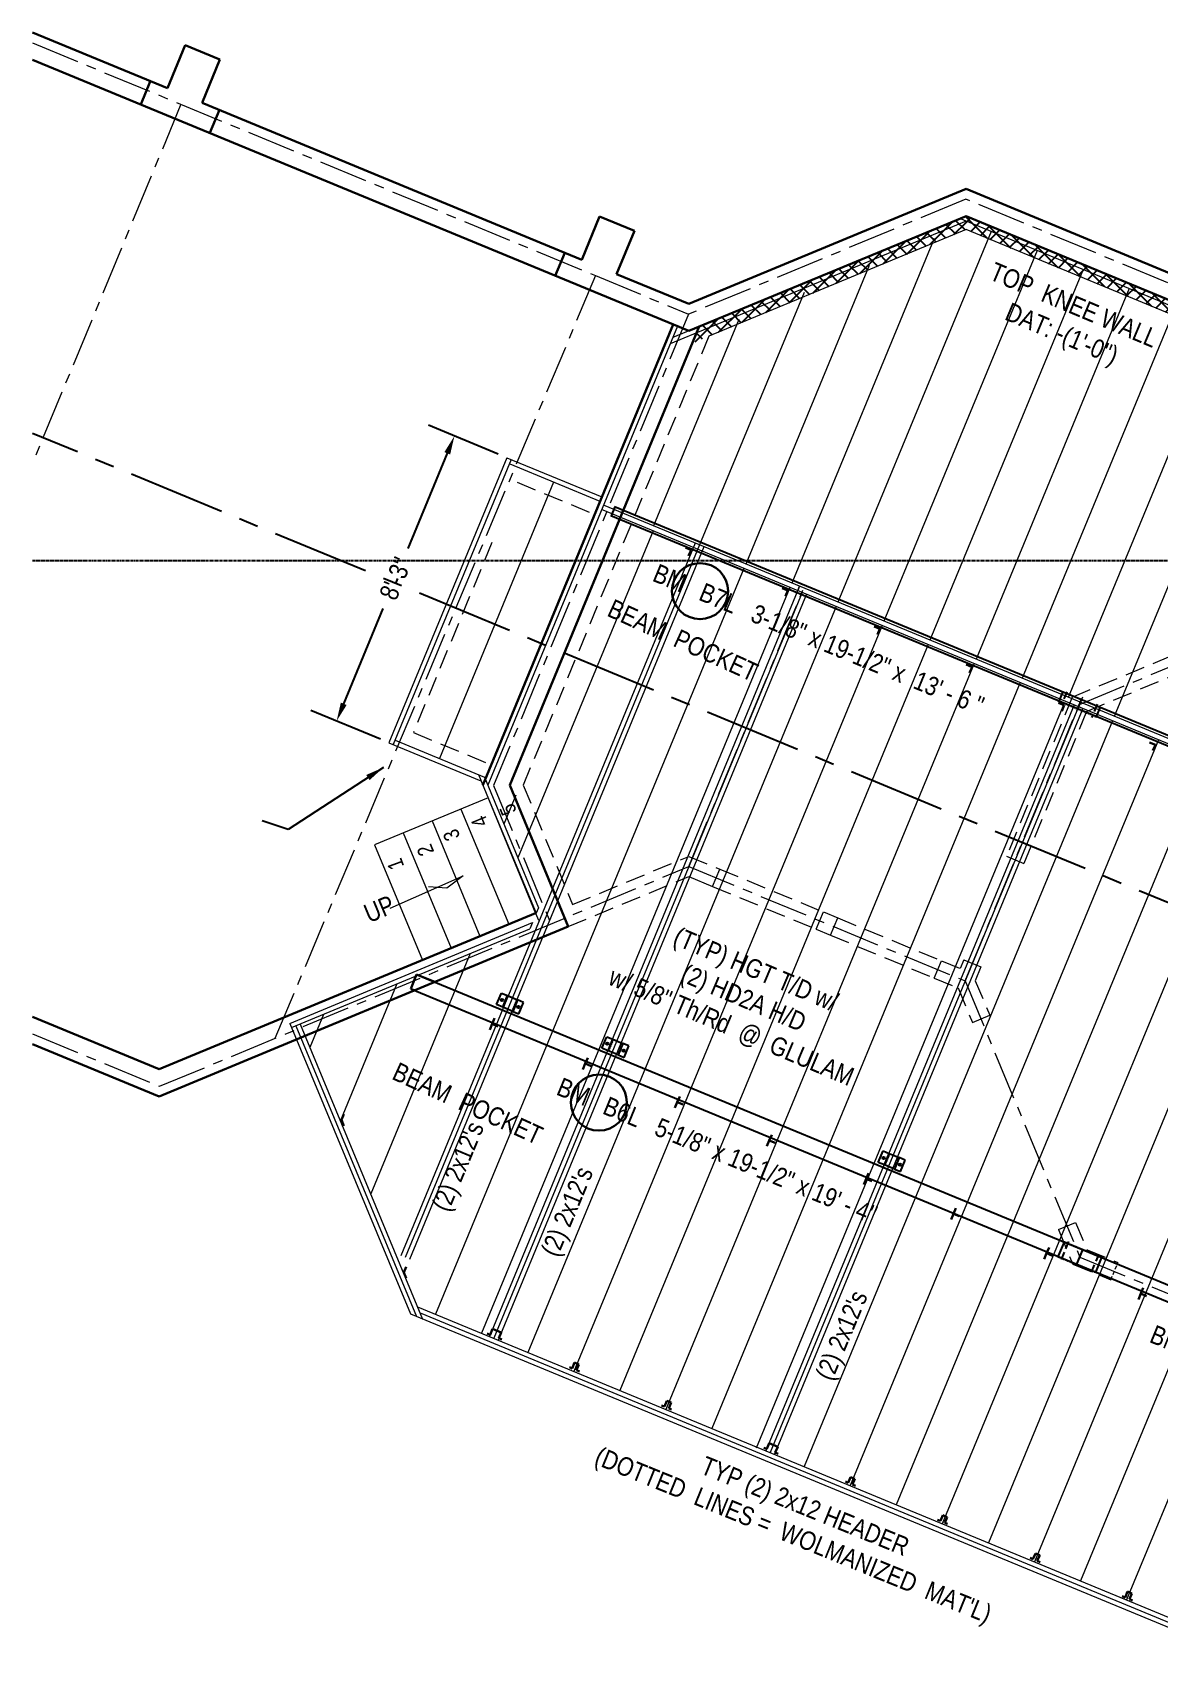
# Model space of a CAD drawing. Header units: inches. Extents: x 2775 to 35778, y 1675 to 10350.
# Drawn here: x 12681 to 13043, y 2285 to 2808 of the extents above; entities that cross this region are included whole.
import ezdxf

# ---------------------------------------------------------------- set-up
doc = ezdxf.new("R2010")
doc.units = ezdxf.units.IN
doc.header["$LTSCALE"] = 0.5
doc.header["$MEASUREMENT"] = 0
doc.header["$PDMODE"] = 1
doc.linetypes.add('CENTER', pattern=[2, 1.25, -0.25, 0.25, -0.25])
doc.linetypes.add('HIDDEN', pattern=[0.375, 0.25, -0.125])
doc.layers.get('Defpoints').update_dxf_attribs({"linetype": 'CONTINUOUS'})
for name, color, linetype in [('BEAMS', 3, 'CONTINUOUS'), ('COLUMN_CAPS', 7, 'CONTINUOUS'), ('FL FRAMING STEEL', 7, 'CONTINUOUS'), ('LAYOUT LINES', 1, 'CENTER'), ('LLTEXT', 7, 'CONTINUOUS'), ('STAIRS', 7, 'CONTINUOUS')]:
    doc.layers.add(name, color=color, linetype=linetype)
for name, color, linetype, lineweight in [('FL JOISTS', 7, 'CONTINUOUS', 20), ('FOUNDATION', 7, 'CONTINUOUS', 30), ('GRID', 1, 'CENTER', 20), ('KNEE WALL', 7, 'CONTINUOUS', 9), ('WALLS', 4, 'HIDDEN', 9)]:
    doc.layers.add(name, color=color, linetype=linetype, lineweight=lineweight)
doc.styles.add('ARCHENT', font='technical.ttf', dxfattribs={"height": 6})
doc.styles.add('ARCHENTLTD', font='technical.ttf', dxfattribs={"height": 6})
doc.dimstyles.new('ARCHENT', dxfattribs={"dimtxt": 6, "dimasz": 6, "dimexe": 9, "dimexo": 3, "dimgap": 1, "dimtad": 0, "dimtoh": 1, "dimdec": 3, "dimzin": 0, "dimdsep": 46, "dimlunit": 4, "dimtxsty": 'ARCHENTLTD', "dimcen": 6, "dimaunit": 1, "dimadec": 0, "dimazin": 0, "dimtfac": 1, "dimtdec": 3, "dimtofl": 0, "dimtmove": 0, "dimatfit": 3, "dimfxl": 1, "dimfrac": 2, "dimtolj": 1, "dimtzin": 0, "dimarcsym": 0})
doc.dimstyles.new('ARCHENTLTD', dxfattribs={"dimtxt": 12, "dimasz": 6, "dimexe": 9, "dimexo": 3, "dimgap": 1, "dimtad": 0, "dimdec": 4, "dimzin": 1, "dimdsep": 46, "dimlunit": 4, "dimtxsty": 'ARCHENT', "dimcen": 6, "dimaunit": 1, "dimadec": 5, "dimazin": 0, "dimtfac": 1, "dimtdec": 4, "dimtofl": 0, "dimtmove": 0, "dimatfit": 3, "dimfxl": 1, "dimfrac": 2, "dimtolj": 1, "dimtzin": 0, "dimarcsym": 0})
pattern_1 = [(45, (7616.56, -429.6986), (-2.2097087, 2.2097087), []), (135, (7616.56, -429.6986), (-2.2097087, -2.2097087), [])]

# ---------------------------------------------------------------- blocks, each defined once
blk = doc.blocks.new('*D35')
at = {"layer": 'Defpoints', "color": 0, "linetype": 'Continuous', "lineweight": 5, "ltscale": 50}
for p in [(12816.66, 2678.42), (12833.47, 2671.47), (12795.65, 2579.98)]:
    blk.add_point(p, dxfattribs=at)
at = {"layer": 'FL JOISTS', "color": 0, "linetype": 'Continuous', "lineweight": -2, "ltscale": 50}
for p, q in [((12830.7, 2672.62), (12808.34, 2681.86)), ((12814.36, 2672.88), (12801.73, 2642.31)), ((12781.13, 2592.48), (12793.76, 2623.04)), ((12792.88, 2581.13), (12770.52, 2590.37))]:
    blk.add_line(p, q, dxfattribs=at)
at = {"layer": 'FL JOISTS', "color": 0, "linetype": 'Continuous', "lineweight": 5, "ltscale": 50}
for points in [[(12813.44, 2673.26), (12815.29, 2672.49), (12816.66, 2678.42)], [(12780.2, 2592.86), (12782.05, 2592.09), (12778.84, 2586.93)]]:
    blk.add_solid(points, dxfattribs=at)
at = {"layer": 'FL JOISTS', "color": 0, "linetype": 'Continuous', "lineweight": 9, "ltscale": 50, "insert": (12797.75, 2632.68), "char_height": 6, "attachment_point": 5, "rotation": 67.5409, "style": 'ARCHENTLTD'}
blk.add_mtext('\\A1;8\'-3"', dxfattribs=at)

msp = doc.modelspace()

# ---------------------------------------------------------------- hatches: boundary and pattern name
at = {"layer": 'KNEE WALL', "lineweight": -3, "ltscale": 75}
h = msp.add_hatch(dxfattribs=at)
h.set_pattern_fill('ANSI37', color=256, scale=25, style=0)
h.set_pattern_definition(pattern_1)
h.paths.add_polyline_path([(12980.882, 2744.7115), (12980.8809, 2749.041), (12895.261, 2713.5497), (12893.1009, 2708.3243)])
h = msp.add_hatch(dxfattribs=at)
h.set_pattern_fill('ANSI37', color=256, scale=25, style=0)
h.set_pattern_definition(pattern_1)
edge = h.paths.add_edge_path()
edge.add_line((13084.63, 2666.7227), (13080.9349, 2665.191))
edge.add_line((13064.9273, 2714.2538), (13084.63, 2666.7227))
edge.add_line((13061.8667, 2711.1915), (13082.4508, 2661.534))
edge.add_line((13061.8667, 2711.1915), (12980.882, 2744.7115))
edge.add_line((13064.9273, 2714.2538), (12980.8809, 2749.041))
edge.add_line((12980.882, 2744.7115), (12980.8809, 2749.041))

# ---------------------------------------------------------------- linework, layer by layer
at = {"layer": 'BEAMS', "ltscale": 75}
for p, q in [((13229.4458, 2502.7723), (12866.8967, 2652.7867)), ((13229.4562, 2506.305), (12868.0932, 2655.6811)), ((12802.627, 2501.0062), (12804.5371, 2505.627)), ((12802.627, 2501.0062), (13197.8405, 2337.634)), ((12804.5371, 2505.627), (13197.8379, 2343.0455)), ((13016.4272, 2412.5601), (13018.3373, 2417.1808))]:
    msp.add_line(p, q, dxfattribs=at)
at = {"layer": 'BEAMS', "ltscale": 0.2}
for p, q in [((12868.1415, 2655.7209), (12866.9229, 2652.7758)), ((13017.8843, 2593.7608), (13016.6657, 2590.8157))]:
    msp.add_line(p, q, dxfattribs=at)
at = {"layer": 'BEAMS', "linetype": 'Continuous', "lineweight": 30, "ltscale": 75}
for centre in [(12895.486, 2628.6291), (12863.0166, 2464.4618)]:
    msp.add_circle(centre, 9, dxfattribs=at)
at = {"layer": 'COLUMN_CAPS', "color": 5, "linetype": 'Continuous', "ltscale": 0.25}
for p, q in [((13011.9723, 2596.4717), (13010.5372, 2593.0071)), ((13023.9827, 2591.4968), (13022.5476, 2588.0322)), ((13012.4816, 2420.0107), (13010.2812, 2414.6984)), ((13024.4921, 2415.0358), (13022.2916, 2409.7235))]:
    msp.add_line(p, q, dxfattribs=at)
at = {"layer": 'COLUMN_CAPS', "color": 5, "linetype": 'HIDDEN', "ltscale": 20}
for p, q in [((13013.2706, 2596.3398), (13011.495, 2592.0531)), ((13022.9714, 2592.3216), (13021.1958, 2588.0349)), ((13013.78, 2419.8788), (13011.239, 2413.7444)), ((13023.4807, 2415.8607), (13020.9398, 2409.7262))]:
    msp.add_line(p, q, dxfattribs=at)
at = {"layer": 'COLUMN_CAPS', "color": 5, "linetype": 'Continuous', "ltscale": 0.5, "const_width": 0.0625}
for points, elevation in [([(13018.0276, 2594.0812), (13012.0224, 2596.5687), (13011.9267, 2596.3377), (13017.9319, 2593.8503)], -2), ([(13016.6381, 2590.7507), (13010.6329, 2593.2381), (13010.5372, 2593.0071), (13016.5424, 2590.5197)], -89171.053), ([(13016.6381, 2590.7507), (13022.6433, 2588.2632), (13022.5476, 2588.0322), (13016.5424, 2590.5197)], -89171.053), ([(13018.0276, 2594.0812), (13024.0328, 2591.5938), (13023.9371, 2591.3628), (13017.9319, 2593.8503)], -2), ([(13018.4868, 2417.5233), (13012.4816, 2420.0107), (13012.386, 2419.7798), (13018.3912, 2417.2923)], -44586.5265), ([(13018.4868, 2417.5233), (13024.4921, 2415.0358), (13024.3964, 2414.8049), (13018.3912, 2417.2923)], -44586.5265), ([(13016.3821, 2412.4419), (13010.3769, 2414.9294), (13010.2812, 2414.6984), (13016.2864, 2412.211)], -44586.5265), ([(13016.3821, 2412.4419), (13022.3873, 2409.9545), (13022.2916, 2409.7235), (13016.2864, 2412.211)], -44586.5265)]:
    msp.add_lwpolyline(points, dxfattribs=dict(at, elevation=elevation))
at = {"layer": 'FL FRAMING STEEL', "color": 7, "lineweight": 30, "ltscale": 50}
for p, q in [((12890.7951, 2642.5924), (12892.6195, 2641.773)), ((12892.6195, 2641.773), (12891.8002, 2639.9486)), ((12921.8515, 2629.5845), (12923.6992, 2628.819)), ((12923.6992, 2628.819), (12922.9337, 2626.9713)), ((12951.4045, 2617.3119), (12953.2522, 2616.5464)), ((12953.2522, 2616.5464), (12952.4867, 2614.6987)), ((12980.9576, 2605.0394), (12982.8053, 2604.2739)), ((12982.8053, 2604.2739), (12982.0398, 2602.4262)), ((13010.5107, 2592.7668), (13012.3584, 2592.0013)), ((13012.3584, 2592.0013), (13011.5929, 2590.1536)), ((13039.8116, 2580.0571), (13041.6593, 2579.2916)), ((13041.6593, 2579.2916), (13040.8938, 2577.4439)), ((12829.5561, 2491.5464), (12828.7861, 2489.7005)), ((12828.7861, 2489.7005), (12828.0161, 2487.8547)), ((12830.6319, 2488.9305), (12828.7861, 2489.7005)), ((12858.6763, 2476.9822), (12857.9063, 2475.1364)), ((12859.4463, 2478.8281), (12858.6763, 2476.9822)), ((12860.5221, 2476.2122), (12858.6763, 2476.9822)), ((12888.1946, 2464.6261), (12887.4246, 2462.7802)), ((12888.9646, 2466.4719), (12888.1946, 2464.6261)), ((12890.0404, 2463.856), (12888.1946, 2464.6261)), ((12781.1303, 2460.7283), (12780.3649, 2458.8805)), ((12780.3649, 2458.8805), (12781.1303, 2457.0328)), ((12918.5011, 2454.1595), (12917.7311, 2452.3137)), ((12917.7311, 2452.3137), (12916.9611, 2450.4679)), ((12919.577, 2451.5437), (12917.7311, 2452.3137)), ((12948.8158, 2440.0176), (12948.0457, 2438.1717)), ((12949.5858, 2441.8634), (12948.8158, 2440.0176)), ((12950.6616, 2439.2475), (12948.8158, 2440.0176)), ((12976.8355, 2428.7678), (12976.0655, 2426.922)), ((12977.6055, 2430.6137), (12976.8355, 2428.7678)), ((12978.6813, 2427.9978), (12976.8355, 2428.7678)), ((13007.5139, 2417.9391), (13006.7439, 2416.0933)), ((12801.1801, 2411.7999), (12800.4148, 2409.9522)), ((13006.7439, 2416.0933), (13005.9739, 2414.2475)), ((13008.5897, 2415.3233), (13006.7439, 2416.0933)), ((12800.4148, 2409.9522), (12801.1801, 2408.1044)), ((13037.0018, 2403.1495), (13036.2364, 2401.3018)), ((13037.7671, 2404.9973), (13037.0018, 2403.1495)), ((13038.8496, 2402.3842), (13037.0018, 2403.1495))]:
    msp.add_line(p, q, dxfattribs=at)
at = {"layer": 'FL FRAMING STEEL', "color": 5, "linetype": 'Continuous', "ltscale": 0.5}
for p, q in [((12830.189, 2495.9082), (12831.7198, 2499.6037)), ((12832.1523, 2495.095), (12830.189, 2495.9082)), ((12831.7198, 2499.6037), (12833.683, 2498.7905)), ((12832.1523, 2495.095), (12833.683, 2498.7905)), ((12833.683, 2498.7905), (12836.9166, 2497.4511)), ((12836.9166, 2497.4511), (12835.3859, 2493.7556)), ((12838.8798, 2496.6379), (12836.9166, 2497.4511)), ((12837.3491, 2492.9424), (12838.8798, 2496.6379)), ((12835.3859, 2493.7556), (12832.1523, 2495.095)), ((12835.3859, 2493.7556), (12837.3491, 2492.9424)), ((12863.9998, 2481.9316), (12865.5306, 2485.6271)), ((12865.5306, 2485.6271), (12867.4938, 2484.8139)), ((12865.9631, 2481.1184), (12863.9998, 2481.9316)), ((12865.9631, 2481.1184), (12867.4938, 2484.8139)), ((12869.1967, 2479.779), (12865.9631, 2481.1184)), ((12867.4938, 2484.8139), (12870.7274, 2483.4745)), ((12870.7274, 2483.4745), (12869.1967, 2479.779)), ((12869.1967, 2479.779), (12871.1599, 2478.9658)), ((12872.6906, 2482.6613), (12870.7274, 2483.4745)), ((12871.1599, 2478.9658), (12872.6906, 2482.6613)), ((12952.7043, 2445.2643), (12954.2351, 2448.9599)), ((12954.2351, 2448.9599), (12956.1983, 2448.1467)), ((12954.6676, 2444.4511), (12952.7043, 2445.2643)), ((12954.6676, 2444.4511), (12956.1983, 2448.1467)), ((12957.9012, 2443.1117), (12954.6676, 2444.4511)), ((12956.1983, 2448.1467), (12959.4319, 2446.8073)), ((12959.4319, 2446.8073), (12957.9012, 2443.1117)), ((12957.9012, 2443.1117), (12959.8644, 2442.2985)), ((12961.3951, 2445.9941), (12959.4319, 2446.8073)), ((12959.8644, 2442.2985), (12961.3951, 2445.9941))]:
    msp.add_line(p, q, dxfattribs=at)
at = {"layer": 'FL FRAMING STEEL', "color": 5, "linetype": 'HIDDEN', "ltscale": 0.125}
for p, q in [((12832.3832, 2494.9993), (12833.914, 2498.6948)), ((12836.6856, 2497.5468), (12835.1549, 2493.8513)), ((12866.194, 2481.0227), (12867.7248, 2484.7182)), ((12870.4964, 2483.5702), (12868.9657, 2479.8747)), ((12954.8985, 2444.3555), (12956.4293, 2448.051)), ((12959.2009, 2446.9029), (12957.6702, 2443.2074))]:
    msp.add_line(p, q, dxfattribs=at)
at = {"layer": 'FL FRAMING STEEL', "color": 7, "linetype": 'Continuous', "lineweight": 30, "ltscale": 0.5}
for p, q in [((12828.9032, 2391.8185), (12828.1379, 2389.9707)), ((12831.6749, 2390.6704), (12828.9032, 2391.8185)), ((12828.1379, 2389.9707), (12827.214, 2390.3534)), ((12830.9095, 2388.8227), (12831.6749, 2390.6704)), ((12831.8344, 2388.4425), (12830.9095, 2388.8227)), ((12855.2387, 2381.0023), (12854.4733, 2379.1546)), ((12856.6245, 2380.4283), (12855.2387, 2381.0023)), ((12855.8591, 2378.5805), (12856.6245, 2380.4283)), ((12854.4733, 2379.1546), (12853.5494, 2379.5373)), ((12856.783, 2378.1979), (12855.8591, 2378.5805)), ((12884.0506, 2366.9033), (12883.1267, 2367.2859)), ((12884.8159, 2368.751), (12884.0506, 2366.9033)), ((12886.2018, 2368.177), (12884.8159, 2368.751)), ((12885.4364, 2366.3292), (12886.2018, 2368.177)), ((12886.3603, 2365.9466), (12885.4364, 2366.3292)), ((12917.6543, 2355.1308), (12916.8889, 2353.2831)), ((12920.4259, 2353.9828), (12917.6543, 2355.1308)), ((12916.8889, 2353.2831), (12915.965, 2353.6657)), ((12919.6605, 2352.135), (12920.4259, 2353.9828)), ((12920.5855, 2351.7548), (12919.6605, 2352.135)), ((12943.8437, 2344.2659), (12943.0784, 2342.4182)), ((12945.2296, 2343.6919), (12943.8437, 2344.2659)), ((12944.4642, 2341.8442), (12945.2296, 2343.6919)), ((12943.0784, 2342.4182), (12942.1545, 2342.8009)), ((12945.3881, 2341.4615), (12944.4642, 2341.8442)), ((12972.6556, 2330.1669), (12971.7318, 2330.5496)), ((12973.421, 2332.0146), (12972.6556, 2330.1669)), ((12974.8068, 2331.4406), (12973.421, 2332.0146)), ((12974.0415, 2329.5929), (12974.8068, 2331.4406)), ((12974.9653, 2329.2102), (12974.0415, 2329.5929)), ((13002.3745, 2317.9065), (13001.4506, 2318.2892)), ((13003.1398, 2319.7543), (13002.3745, 2317.9065)), ((13004.5256, 2319.1803), (13003.1398, 2319.7543)), ((13003.7603, 2317.3325), (13004.5256, 2319.1803)), ((13004.6842, 2316.9498), (13003.7603, 2317.3325)), ((13032.7171, 2307.503), (13031.9517, 2305.6552)), ((13034.1029, 2306.929), (13032.7171, 2307.503)), ((13031.9517, 2305.6552), (13031.0279, 2306.0379)), ((13033.3376, 2305.0812), (13034.1029, 2306.929)), ((13034.2614, 2304.6985), (13033.3376, 2305.0812))]:
    msp.add_line(p, q, dxfattribs=at)
at = {"layer": 'FL FRAMING STEEL', "color": 5, "linetype": 'Continuous', "ltscale": 0.5}
for centre in [(12831.8796, 2497.3765), (12837.1783, 2495.1417), (12865.6904, 2483.3999), (12870.9891, 2481.1651), (12954.3949, 2446.7327), (12959.6936, 2444.4978)]:
    msp.add_circle(centre, 0.375, dxfattribs=at)
at = {"layer": 'FL JOISTS', "linetype": 'Continuous', "lineweight": 9, "ltscale": 50}
for p, q in [((12980.8813, 2747.4175), (12885.9108, 2708.0501)), ((12980.7688, 2748.9946), (12886.7209, 2710.0097)), ((13065.7396, 2712.2941), (12978.9213, 2748.2287)), ((13064.9273, 2714.2538), (12980.8809, 2749.041)), ((12970.6563, 2741.7971), (12924.946, 2631.2192)), ((12988.906, 2744.0626), (12939.7324, 2625.1068)), ((13003.6924, 2737.9502), (12954.5188, 2618.9945)), ((12949.763, 2733.1363), (12910.1595, 2637.3316)), ((13018.4788, 2731.8378), (12969.3053, 2612.8821)), ((13033.2653, 2725.7254), (12984.0917, 2606.7697)), ((12928.8697, 2724.4756), (12895.3731, 2643.444)), ((12907.9704, 2715.8173), (12880.5807, 2649.5588)), ((13048.0517, 2719.6131), (12998.8782, 2600.6573)), ((12886.8427, 2714.2309), (12826.5431, 2568.3602)), ((12888.2289, 2713.6578), (12827.3545, 2566.3967)), ((12891.8804, 2712.1484), (12886.7209, 2710.0097)), ((13062.8382, 2713.5007), (13013.6646, 2594.545)), ((13072.582, 2695.1896), (13028.451, 2588.4326)), ((12833.469, 2671.4712), (12795.6488, 2579.9805)), ((12834.8552, 2670.8982), (12797.035, 2579.4074)), ((12833.469, 2671.4712), (12863.957, 2658.8681)), ((12834.4036, 2669.4618), (12863.384, 2657.4819)), ((13229.7517, 2503.6025), (12863.9118, 2654.8323)), ((13228.9427, 2505.5601), (12864.4849, 2656.2186)), ((12795.6488, 2579.9805), (12825.1592, 2567.7816)), ((12797.6081, 2580.7937), (12826.3077, 2568.9299)), ((12824.3502, 2569.7391), (12842.8388, 2525.0003)), ((12826.3077, 2568.9299), (12843.6504, 2526.9637)), ((12843.6504, 2526.9637), (12842.84, 2525.0033)), ((12841.6898, 2522.2208), (12840.8794, 2520.2603)), ((12763.8237, 2489.9024), (12764.3988, 2488.517))]:
    msp.add_line(p, q, dxfattribs=at)
at = {"layer": 'FL JOISTS', "linetype": 'Continuous', "ltscale": 50}
for p, q in [((12848.4924, 2663.6378), (12811.8183, 2574.9195)), ((12763.8237, 2489.9024), (12841.6898, 2522.2208)), ((12764.3988, 2488.517), (12840.8794, 2520.2603))]:
    msp.add_line(p, q, dxfattribs=at)
at = {"layer": 'FL JOISTS', "ltscale": 50}
for p, q in [((12880.4341, 2647.9963), (12837.0272, 2542.9907)), ((12893.9868, 2644.017), (12799.4259, 2415.2646)), ((12895.3731, 2643.444), (12800.8121, 2414.6916)), ((12896.7593, 2642.8709), (12802.1983, 2414.1186)), ((12909.5865, 2635.9454), (12810.6152, 2396.5242)), ((12924.3729, 2629.833), (12825.4017, 2390.4118)), ((12927.442, 2630.1935), (12827.8974, 2389.3852)), ((12928.2549, 2628.2334), (12829.2836, 2388.8122)), ((12929.6411, 2627.6604), (12830.6699, 2388.2392)), ((12939.1594, 2623.7206), (12840.1881, 2384.2994)), ((12953.9458, 2617.6082), (12854.9746, 2378.1871)), ((12968.7322, 2611.4959), (12869.761, 2372.0747)), ((12983.5187, 2605.3835), (12884.5474, 2365.9623)), ((12998.3051, 2599.2711), (12899.3339, 2359.8499)), ((13012.4765, 2592.9128), (12913.5053, 2353.4917)), ((13015.5873, 2592.1322), (12916.616, 2352.711)), ((13018.2154, 2594.5635), (12918.0023, 2352.138)), ((13018.3597, 2590.9861), (12919.3885, 2351.5649)), ((13027.878, 2587.0464), (12928.9068, 2347.6252)), ((13042.6644, 2580.934), (12943.6932, 2341.5128)), ((13057.4509, 2574.8216), (12958.4797, 2335.4004)), ((13072.2373, 2568.7092), (12973.2661, 2329.288)), ((12836.4173, 2563.1277), (12832.5608, 2553.7985)), ((13087.0238, 2562.5969), (12988.0525, 2323.1757)), ((13101.8102, 2556.4845), (13002.839, 2317.0633)), ((13116.5967, 2550.3721), (13017.6254, 2310.9509)), ((13131.3831, 2544.2597), (13032.4119, 2304.8385)), ((12842.713, 2525.3046), (12843.6511, 2523.0348)), ((12821.6805, 2512.2918), (12789.7943, 2435.1561)), ((12798.1693, 2502.5335), (12780.036, 2458.6673)), ((12774.6581, 2492.7752), (12770.2777, 2482.1785)), ((12763.8237, 2489.9024), (12802.5397, 2396.6223)), ((12765.7842, 2489.092), (12804.5001, 2395.8119)), ((12767.1696, 2489.667), (12806.4605, 2395.0016)), ((12802.5397, 2396.6223), (13129.6672, 2261.3953)), ((12804.8341, 2398.9201), (13130.8129, 2264.1679)), ((12805.6473, 2396.9608), (13130.24, 2262.7816))]:
    msp.add_line(p, q, dxfattribs=at)
at = {"layer": 'FL JOISTS', "color": 3, "lineweight": 9, "ltscale": 50}
for p, q in [((12927.442, 2630.1935), (12926.869, 2628.8073)), ((12926.869, 2628.8073), (12927.442, 2630.1935))]:
    msp.add_line(p, q, dxfattribs=at)
at = {"layer": 'FOUNDATION', "ltscale": 10}
for p, q in [((12681.2547, 2807.9161), (12724.5051, 2790.0374)), ((12681.2547, 2799.2163), (12891.8804, 2712.1484)), ((12980.8786, 2757.7435), (12891.8762, 2720.85)), ((13071.0793, 2720.4089), (12980.8786, 2757.7435)), ((12980.8809, 2749.041), (12891.8804, 2712.1484)), ((13064.9273, 2714.2538), (12980.8809, 2749.041)), ((12868.731, 2730.4177), (12891.8762, 2720.85)), ((12886.8427, 2714.2309), (12825.7315, 2566.3967)), ((12895.261, 2713.5497), (12834.4295, 2566.3922)), ((12721.8627, 2475.1457), (12842.713, 2525.3047)), ((12721.8689, 2466.4433), (12853.2066, 2520.9551)), ((12681.2547, 2491.9645), (12721.9017, 2475.1619))]:
    msp.add_line(p, q, dxfattribs=at)
at = {"layer": 'FOUNDATION', "ltscale": 1.5}
for p, q in [((12724.5051, 2790.0374), (12730.1806, 2803.9097)), ((12730.1806, 2803.9097), (12741.4072, 2799.2616)), ((12741.384, 2799.2712), (12735.6324, 2785.3793)), ((12857.5613, 2734.9729), (12863.2586, 2748.8983)), ((12863.2586, 2748.8983), (12874.4852, 2744.2502)), ((12874.4619, 2744.2598), (12868.7239, 2730.4006))]:
    msp.add_line(p, q, dxfattribs=at)
at = {"layer": 'FOUNDATION', "ltscale": 5}
for p, q in [((12719.0183, 2792.237), (12715.971, 2784.8653)), ((12735.6324, 2785.3793), (12852.0983, 2737.2312)), ((12741.2013, 2783.077), (12738.1505, 2775.6969)), ((12852.096, 2737.2257), (12849.0488, 2729.854)), ((12852.0983, 2737.2312), (12857.5613, 2734.9729)), ((12681.2547, 2483.2323), (12721.8689, 2466.4433))]:
    msp.add_line(p, q, dxfattribs=at)
at = {"layer": 'FOUNDATION', "lineweight": 9, "ltscale": 0.25}
msp.add_line((12825.7315, 2566.3967), (12842.8451, 2525.3087), dxfattribs=at)
at = {"layer": 'FOUNDATION', "ltscale": 0.25}
msp.add_line((12834.4295, 2566.3922), (12853.2066, 2520.9551), dxfattribs=at)
at = {"layer": 'FOUNDATION', "ltscale": 75}
for p, q in [((12804.5371, 2505.627), (12802.627, 2501.0062)), ((12803.8875, 2500.4852), (12802.627, 2501.0062)), ((12804.5371, 2505.627), (12810.4184, 2503.1958))]:
    msp.add_line(p, q, dxfattribs=at)
at = {"layer": 'GRID', "linetype": 'CENTER', "ltscale": 25}
for p, q in [((12681.2547, 2804.6009), (12861.9493, 2729.9058)), ((12728.8713, 2784.9172), (12681.2547, 2669.7278)), ((12980.8477, 2754.4404), (12891.7709, 2717.5161)), ((13068.752, 2718.0563), (12980.8477, 2754.4404)), ((12861.9493, 2729.9058), (12759.0452, 2485.0787)), ((12861.9493, 2729.9058), (12891.7709, 2717.5161)), ((12891.7709, 2717.5161), (12829.2452, 2566.2601)), ((12891.8665, 2540.2063), (12928.5408, 2628.9249)), ((13017.2594, 2592.2507), (13105.9256, 2629.0516)), ((12980.5852, 2503.532), (13017.2594, 2592.2507)), ((12829.2452, 2566.2601), (12847.6214, 2521.7932)), ((12721.9614, 2469.6871), (12891.8665, 2540.2063)), ((12891.8665, 2540.2063), (12980.5852, 2503.532)), ((12980.5852, 2503.532), (13017.3861, 2414.8659)), ((12681.2547, 2486.5143), (12721.9614, 2469.6871)), ((13017.3861, 2414.8659), (13106.1048, 2378.1916))]:
    msp.add_line(p, q, dxfattribs=at)
at = {"layer": 'KNEE WALL', "ltscale": 10}
for p, q in [((12980.882, 2744.7115), (12898.3243, 2710.4895)), ((13061.8667, 2711.1915), (12980.882, 2744.7115))]:
    msp.add_line(p, q, dxfattribs=at)
at = {"layer": 'LAYOUT LINES', "color": 1, "linetype": 'CENTER', "lineweight": -3, "ltscale": 50}
msp.add_line((14174.3475, 2062.0665), (12681.2547, 2679.2769), dxfattribs=at)
at = {"layer": 'LAYOUT LINES', "ltscale": 1.5}
msp.add_line((12681.2547, 2638.4629), (14173.719, 2638.6719), dxfattribs=at)
at = {"layer": 'STAIRS', "color": 7, "lineweight": 20, "ltscale": 10}
msp.add_line((12827.438, 2562.2672), (12791.0155, 2547.2154), dxfattribs=at)
at = {"layer": 'STAIRS', "color": 7, "linetype": 'Continuous', "lineweight": 9, "ltscale": 10}
for p, q in [((12818.7413, 2558.6733), (12834.0784, 2521.7209)), ((12809.4994, 2554.854), (12824.8424, 2517.8875)), ((12800.2575, 2551.0347), (12815.6063, 2514.054))]:
    msp.add_line(p, q, dxfattribs=at)
at = {"layer": 'STAIRS', "color": 7, "linetype": 'Continuous', "lineweight": 20, "ltscale": 10}
msp.add_line((12791.0155, 2547.2154), (12806.3702, 2510.2206), dxfattribs=at)
at = {"layer": 'STAIRS', "color": 7, "linetype": 'Continuous', "lineweight": 9, "ltscale": 7.5}
for p, q in [((12796.0796, 2526.8217), (12819.501, 2537.2954)), ((12819.501, 2537.2954), (12814.1825, 2533.3034)), ((12814.1825, 2533.3034), (12808.3594, 2533.7398))]:
    msp.add_line(p, q, dxfattribs=at)
at = {"layer": 'WALLS', "linetype": 'HIDDEN', "lineweight": 9, "ltscale": 50}
for p, q in [((12898.3243, 2710.4895), (12838.7577, 2566.392)), ((12836.8432, 2663.584), (12861.7863, 2653.273)), ((12828.6994, 2644.2273), (12803.4859, 2583.2333)), ((13014.989, 2594.6112), (13101.847, 2630.7487)), ((13019.5856, 2590.0251), (13105.782, 2625.8873)), ((12803.4859, 2583.2333), (12828.429, 2572.9223)), ((12838.7577, 2566.392), (12854.6095, 2528.0336)), ((12854.6095, 2528.0336), (12891.896, 2543.5094)), ((12891.896, 2543.5094), (12901.8238, 2539.4054)), ((12901.8238, 2539.4054), (12935.0933, 2525.6526)), ((12853.2066, 2520.9551), (12891.9006, 2537.015)), ((12899.5317, 2533.8605), (12932.8012, 2520.1077)), ((12935.0933, 2525.6526), (12939.7141, 2523.7425)), ((12939.7141, 2523.7425), (12972.9836, 2509.9896)), ((12932.8012, 2520.1077), (12937.4219, 2518.1976)), ((12937.4219, 2518.1976), (12970.6914, 2504.4447)), ((12972.9836, 2509.9896), (12978.9831, 2507.5096)), ((12970.6914, 2504.4447), (12978.3225, 2501.2902)), ((12978.3225, 2501.2902), (12982.923, 2490.2061)), ((12983.8598, 2503.6008), (12988.467, 2492.5004)), ((13010.5272, 2423.698), (13015.1234, 2412.624)), ((13016.0677, 2426.0008), (13019.7124, 2417.2195)), ((13019.7124, 2417.2195), (13029.6445, 2413.1138)), ((13015.1234, 2412.624), (13027.3523, 2407.5689))]:
    msp.add_line(p, q, dxfattribs=at)
at = {"layer": 'WALLS', "color": 7, "linetype": 'HIDDEN', "lineweight": 9, "ltscale": 50}
for p, q in [((13014.989, 2594.6112), (12993.882, 2543.5515)), ((13019.5856, 2590.0251), (12999.427, 2541.2594))]:
    msp.add_line(p, q, dxfattribs=at)
at = {"layer": 'WALLS', "linetype": 'Continuous', "lineweight": 9, "ltscale": 50}
for p, q in [((12993.882, 2543.5515), (12999.427, 2541.2594)), ((12891.9006, 2537.015), (12899.5317, 2533.8605)), ((12980.1292, 2510.282), (12985.6741, 2507.9899)), ((12982.9253, 2490.2004), (12988.467, 2492.5004)), ((13010.526, 2423.7007), (13016.0677, 2426.0008))]:
    msp.add_line(p, q, dxfattribs=at)
at = {"layer": 'WALLS', "lineweight": 9, "ltscale": 60}
for p, q in [((12899.5317, 2533.8605), (12901.8238, 2539.4054)), ((12932.8012, 2520.1077), (12935.0933, 2525.6526)), ((12937.4219, 2518.1976), (12939.7141, 2523.7425)), ((12970.6914, 2504.4447), (12972.9836, 2509.9896))]:
    msp.add_line(p, q, dxfattribs=at)
at = {"layer": 'WALLS', "color": 7, "linetype": 'Continuous', "lineweight": 9, "ltscale": 50}
for p, q in [((12980.1292, 2510.282), (12978.9831, 2507.5096)), ((12985.6741, 2507.9899), (12983.8598, 2503.6008))]:
    msp.add_line(p, q, dxfattribs=at)
at = {"layer": 'WALLS', "lineweight": 9, "ltscale": 10}
msp.add_line((13027.3528, 2407.5687), (13029.6449, 2413.1136), dxfattribs=at)

# ---------------------------------------------------------------- texts
at = {"layer": 'BEAMS', "linetype": 'Continuous', "lineweight": 9, "char_height": 6, "attachment_point": 5, "rotation": 337.6375, "style": 'ARCHENTLTD'}
for s, insert in [('BM   B7L   3-1/8" x 19-1/2" x  13\' - 6 " \\P\\P  ', (12929.7565, 2603.8915)), ('BM   B6L   5-1/8" x 19-1/2" x 19\' - 4" \\P\\P  ', (12897.1377, 2439.7224)), ('BM   B6R   5-1/8" x 19-1/2" x 16\'-5" \\P\\P  ', (13086.2848, 2360.8012))]:
    msp.add_mtext(s, dxfattribs=dict(at, insert=insert))
at = {"layer": 'BEAMS', "color": 7, "linetype": 'Continuous', "lineweight": 9, "insert": (12923.2548, 2320.2429), "char_height": 6, "attachment_point": 5, "rotation": 337.858056, "style": 'ARCHENTLTD'}
msp.add_mtext("TYP (2) 2x12 HEADER \\P(DOTTED  LINES =  WOLMANIZED  MAT'L)\\P\\P  ", dxfattribs=at)
at = {"layer": 'LLTEXT', "linetype": 'Continuous', "lineweight": 30, "ltscale": 1.5, "char_height": 6, "attachment_point": 5, "style": 'ARCHENTLTD'}
for s, insert, rotation in [('TOP  KNEE WALL\\PDAT: -(1\'-0")', (13013.247, 2715.0851), 337.176389), ('(TYP) HGT T/D w/\\P(2) HD2A H/D\\Pw/ 5/8" Th/Rd  @  GLULAM', (12909.2821, 2497.5401), 337.018611)]:
    msp.add_mtext(s, dxfattribs=dict(at, insert=insert, rotation=rotation))
at = {"layer": 'LLTEXT', "linetype": 'Continuous', "lineweight": 9, "ltscale": 1.5, "char_height": 6, "attachment_point": 5, "rotation": 335.499444, "style": 'ARCHENTLTD'}
for insert in [(12889.978, 2612.8273), (12820.9181, 2464.154)]:
    msp.add_mtext('BEAM  POCKET', dxfattribs=dict(at, insert=insert))
at = {"layer": 'LLTEXT', "linetype": 'Continuous', "lineweight": 9, "char_height": 6, "attachment_point": 3, "rotation": 67.32, "style": 'ARCHENTLTD'}
for insert in [(12820.7551, 2458.9919), (12855.7712, 2444.517), (12943.8828, 2404.7537)]:
    msp.add_mtext("(2) 2x12's\\P\\P  ", dxfattribs=dict(at, insert=insert))
at = {"layer": 'STAIRS', "color": 7, "linetype": 'Continuous', "lineweight": 30, "ltscale": 1.5, "style": 'ARCHENTLTD'}
for s, insert, char_height, attachment_point, rotation in [('5\\P\\P{\\H1.333x;  }', (12830.93, 2559.0438), 5, 3, 112.220556), ('4\\P\\P{\\H1.333x;  }', (12821.8037, 2555.19), 5, 3, 112.220556), ('3\\P\\P{\\H1.333x;  }', (12812.7715, 2550.8662), 5, 3, 112.220509), ('1\\P{\\H1.333x;  }', (12794.8161, 2541.6066), 5, 3, 110.174159), ('2\\P\\P{\\H1.333x;  }', (12804.4266, 2545.9858), 5, 3, 112.220509), ('UP\\P  ', (12794.4499, 2521.979), 6, 5, 22.578611)]:
    msp.add_mtext(s, dxfattribs=dict(at, insert=insert, char_height=char_height, attachment_point=attachment_point, rotation=rotation))

# ---------------------------------------------------------------- dimensions: what is measured, and where the dimension line sits
at = {"layer": 'FL JOISTS', "color": 7, "linetype": 'Continuous', "lineweight": 9, "ltscale": 50}
dim = msp.add_aligned_dim(p1=(12795.6488, 2579.9805), p2=(12833.469, 2671.4712), distance=18.1935, dimstyle='ARCHENT', dxfattribs=at)
dim.commit()
dim.dimension.update_dxf_attribs({"geometry": '*D35', "text_midpoint": (12797.7453, 2632.6762)})

# ---------------------------------------------------------------- leaders
at = {"layer": 'FOUNDATION', "color": 5, "lineweight": 9, "ltscale": 100}
msp.add_leader([(12793.9213, 2572.072, 2), (12763.2759, 2552.154, 2), (12754.9437, 2554.9299, 2)], dimstyle='ARCHENTLTD', override={"dimgap": 1, "dimtad": 0}, dxfattribs=at)

doc.saveas('drawing.dxf')
